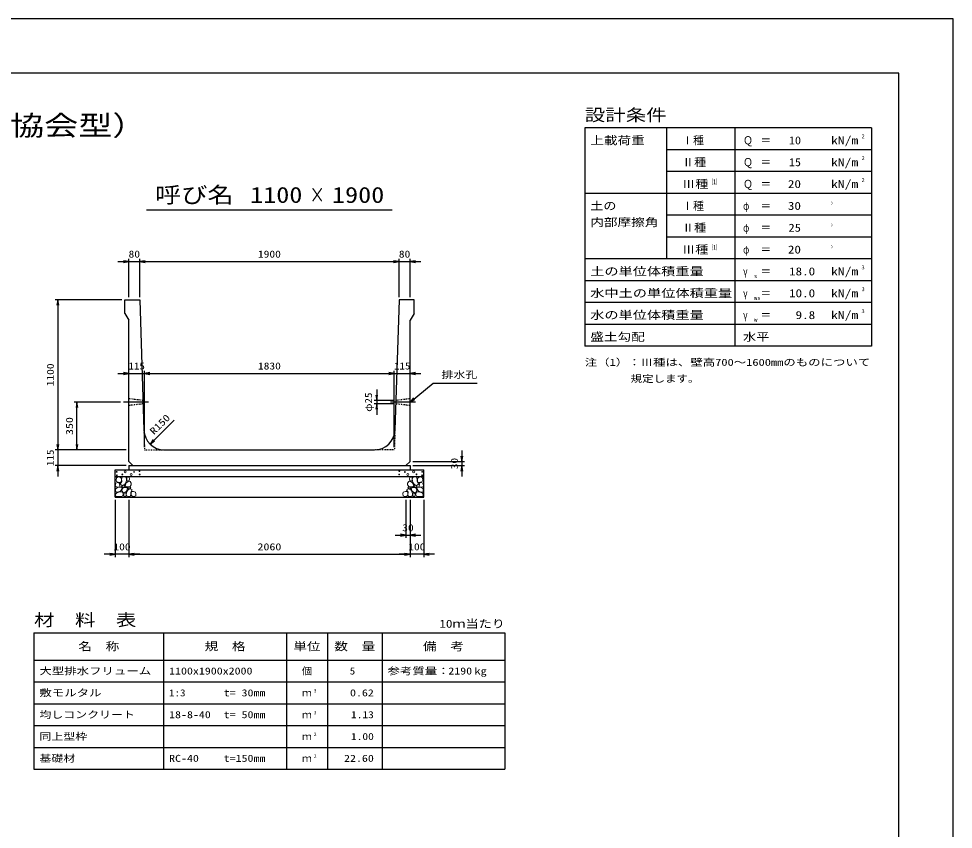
# Model space of a CAD drawing. Units: millimetres at full size. Extents: x 0 to 16820, y 0 to 11880.
# Drawn here: x 9973 to 16820, y 5940 to 11880 of the extents above; entities that cross this region are included whole.
import ezdxf
from ezdxf.enums import TextEntityAlignment as Align

# ---------------------------------------------------------------- set-up
doc = ezdxf.new("R2010")
doc.units = ezdxf.units.MM
doc.linetypes.add('CHAIN', pattern=[18.5, 12, -1.5, 3.5, -1.5])
doc.linetypes.add('DASHED_SPACED', pattern=[12, 6, -6])
for name, color, linetype, lineweight in [('0_2', 7, 'Continuous', 25), ('D-BMK', 2, 'CHAIN', 25), ('D-DCR-HCHn', 4, 'Continuous', 9), ('D-MTR-FRAM', 7, 'Continuous', 25), ('D-MTR-LINE', 7, 'Continuous', 25), ('D-STR-DIM', 7, 'Continuous', 25), ('D-STR-STRn', 1, 'Continuous', 25), ('D-TTL', 2, 'Continuous', 25), ('D-TTL-FRAM', 2, 'Continuous', 25), ('D-TTL-LINE', 7, 'Continuous', 25), ('D-TTL-TXT', 7, 'Continuous', 25)]:
    doc.layers.add(name, color=color, linetype=linetype, lineweight=lineweight)
for name, color, linetype in [('D-DOC', 7, 'Continuous'), ('D-MTR', 7, 'Continuous'), ('D-MTR-TXT', 7, 'Continuous')]:
    doc.layers.add(name, color=color, linetype=linetype)
doc.styles.add('ＭＳ ゴシック', font='')
doc.styles.get('ＭＳ ゴシック').set_extended_font_data('MS Gothic')

# ---------------------------------------------------------------- blocks, each defined once
blk = doc.blocks.new('open_arrow')
at = {"color": 0, "linetype": 'Continuous', "lineweight": -2}
blk.add_lwpolyline([(7.5, 1.25), (0, 0), (7.5, -1.25)], dxfattribs=at)

msp = doc.modelspace()

# ---------------------------------------------------------------- linework, layer by layer
at = {"layer": '0_2'}
msp.add_lwpolyline([(12840, 9070), (13010, 9210), (13050, 9210), (13332.944, 9210)], dxfattribs=at)
at = {"layer": 'D-BMK'}
for p, q in [((10923.864, 9070), (10740, 9070)), ((12880, 9070), (12696.136, 9070))]:
    msp.add_line(p, q, dxfattribs=at)
at = {"layer": 'D-DCR-HCHn'}
for points in [[(10718.399, 8518.696), (10702.796, 8522.163), (10688.928, 8515.228), (10687.194, 8499.626), (10690.661, 8487.491), (10707.997, 8482.29), (10720.132, 8482.29), (10725.333, 8490.958), (10725.333, 8510.028)], [(10732.267, 8520.429), (10727.067, 8504.827), (10728.8, 8487.491), (10716.665, 8468.421), (10732.267, 8459.753), (10749.603, 8468.421), (10760.005, 8482.29), (10763.472, 8504.827), (10760.005, 8516.962), (10749.603, 8522.163)], [(10761.739, 8478.823), (10753.071, 8458.02), (10760.005, 8449.352), (10780.808, 8449.352), (10789.476, 8452.819), (10798.144, 8464.954), (10798.144, 8475.356), (10789.476, 8489.224), (10779.074, 8490.958)], [(10765.206, 8516.962), (10765.206, 8496.159), (10773.874, 8490.958), (10782.542, 8496.159), (10784.275, 8508.294), (10782.542, 8518.696), (10770.407, 8522.163)], [(12858.261, 8478.823), (12866.929, 8458.02), (12859.995, 8449.352), (12839.192, 8449.352), (12830.524, 8452.819), (12821.856, 8464.954), (12821.856, 8475.356), (12830.524, 8489.224), (12840.926, 8490.958)], [(12854.794, 8516.962), (12854.794, 8496.159), (12846.126, 8490.958), (12837.458, 8496.159), (12835.725, 8508.294), (12837.458, 8518.696), (12849.593, 8522.163)], [(12887.733, 8520.429), (12892.933, 8504.827), (12891.2, 8487.491), (12903.335, 8468.421), (12887.733, 8459.753), (12870.397, 8468.421), (12859.995, 8482.29), (12856.528, 8504.827), (12859.995, 8516.962), (12870.397, 8522.163)], [(12901.601, 8518.696), (12917.204, 8522.163), (12931.072, 8515.228), (12932.806, 8499.626), (12929.339, 8487.491), (12912.003, 8482.29), (12899.868, 8482.29), (12894.667, 8490.958), (12894.667, 8510.028)], [(10685.46, 8475.356), (10680.26, 8459.753), (10687.194, 8449.352), (10704.53, 8447.618), (10716.366, 8452.699), (10711.464, 8464.954), (10714.932, 8471.889), (10707.997, 8478.823), (10697.596, 8482.29)], [(10718.366, 8417.757), (10731.208, 8437.019), (10729.603, 8441.834), (10711.946, 8446.65), (10695.894, 8445.045), (10684.658, 8435.414), (10683.052, 8424.177), (10684.658, 8412.941), (10697.499, 8409.731)], [(10735.735, 8459.753), (10727.067, 8452.819), (10730.534, 8447.618), (10742.669, 8447.618), (10747.87, 8449.352), (10751.337, 8456.286), (10746.136, 8461.487)], [(10763.311, 8417.757), (10771.337, 8437.019), (10764.916, 8445.045), (10745.654, 8445.045), (10737.628, 8441.834), (10729.603, 8430.598), (10729.603, 8420.967), (10737.628, 8408.125), (10747.259, 8406.52)], [(10790.599, 8379.232), (10795.415, 8393.679), (10793.81, 8409.731), (10805.046, 8427.388), (10790.599, 8435.414), (10774.548, 8427.388), (10764.916, 8414.546), (10761.706, 8393.679), (10764.916, 8382.443), (10774.548, 8377.627)], [(10787.389, 8435.414), (10795.415, 8441.834), (10792.204, 8446.65), (10780.968, 8446.65), (10776.153, 8445.045), (10772.942, 8438.624), (10777.758, 8433.808)], [(12829.401, 8379.232), (12824.585, 8393.679), (12826.19, 8409.731), (12814.954, 8427.388), (12829.401, 8435.414), (12845.452, 8427.388), (12855.084, 8414.546), (12858.294, 8393.679), (12855.084, 8382.443), (12845.452, 8377.627)], [(12832.611, 8435.414), (12824.585, 8441.834), (12827.796, 8446.65), (12839.032, 8446.65), (12843.847, 8445.045), (12847.058, 8438.624), (12842.242, 8433.808)], [(12856.689, 8417.757), (12848.663, 8437.019), (12855.084, 8445.045), (12874.346, 8445.045), (12882.372, 8441.834), (12890.397, 8430.598), (12890.397, 8420.967), (12882.372, 8408.125), (12872.741, 8406.52)], [(12884.265, 8459.753), (12892.933, 8452.819), (12889.466, 8447.618), (12877.331, 8447.618), (12872.13, 8449.352), (12868.663, 8456.286), (12873.864, 8461.487)], [(12901.634, 8417.757), (12888.792, 8437.019), (12890.397, 8441.834), (12908.054, 8446.65), (12924.106, 8445.045), (12935.342, 8435.414), (12936.948, 8424.177), (12935.342, 8412.941), (12922.501, 8409.731)], [(12934.54, 8475.356), (12939.74, 8459.753), (12932.806, 8449.352), (12915.47, 8447.618), (12903.634, 8452.699), (12908.536, 8464.954), (12905.068, 8471.889), (12912.003, 8478.823), (12922.404, 8482.29)], [(10724.787, 8377.627), (10736.023, 8382.443), (10739.234, 8398.494), (10732.813, 8409.731), (10721.577, 8412.941), (10707.13, 8411.336), (10691.078, 8404.915), (10683.052, 8395.284), (10683.052, 8384.048), (10687.868, 8377.627), (10707.13, 8379.232)], [(10760.101, 8382.443), (10760.101, 8401.705), (10752.075, 8406.52), (10744.049, 8401.705), (10742.444, 8390.469), (10744.049, 8380.837), (10755.285, 8377.627)], [(10803.441, 8380.837), (10817.887, 8377.627), (10830.729, 8384.048), (10832.334, 8398.494), (10829.124, 8409.731), (10813.072, 8414.546), (10801.836, 8414.546), (10797.02, 8406.52), (10797.02, 8388.863)], [(12816.559, 8380.837), (12802.113, 8377.627), (12789.271, 8384.048), (12787.666, 8398.494), (12790.876, 8409.731), (12806.928, 8414.546), (12818.164, 8414.546), (12822.98, 8406.52), (12822.98, 8388.863)], [(12859.899, 8382.443), (12859.899, 8401.705), (12867.925, 8406.52), (12875.951, 8401.705), (12877.556, 8390.469), (12875.951, 8380.837), (12864.715, 8377.627)], [(12895.213, 8377.627), (12883.977, 8382.443), (12880.766, 8398.494), (12887.187, 8409.731), (12898.423, 8412.941), (12912.87, 8411.336), (12928.922, 8404.915), (12936.948, 8395.284), (12936.948, 8384.048), (12932.132, 8377.627), (12912.87, 8379.232)]]:
    msp.add_lwpolyline(points, close=True, dxfattribs=at)
for centre, radius in [((10690.727, 8558.955), 3), ((10753.336, 8558.955), 7.5), ((10817.708, 8558.164), 3), ((10858.131, 8565.006), 3), ((12761.869, 8565.006), 3), ((12802.292, 8558.164), 3), ((12866.664, 8558.955), 7.5), ((12929.273, 8558.955), 3), ((10691.869, 8533.91), 3), ((10732.292, 8540.752), 3), ((10796.664, 8539.961), 7.5), ((10859.273, 8539.961), 3), ((12760.727, 8539.961), 3), ((12823.336, 8539.961), 7.5), ((12887.708, 8540.752), 3), ((12928.131, 8533.91), 3)]:
    msp.add_circle(centre, radius, dxfattribs=at)
at = {"layer": 'D-MTR-FRAM'}
for p, q in [((10085, 7380), (13535, 7380)), ((10085, 7380), (10085, 6380)), ((13535, 7380), (13535, 6380)), ((10085, 6380), (13535, 6380))]:
    msp.add_line(p, q, dxfattribs=at)
at = {"layer": 'D-MTR-LINE'}
for p, q in [((11035, 7380), (11035, 6380)), ((11935, 7380), (11935, 6380)), ((12235, 7380), (12235, 6380)), ((12635, 7380), (12635, 6380)), ((10085, 7180), (13535, 7180)), ((10085, 7020), (13535, 7020)), ((10085, 6860), (13535, 6860)), ((10085, 6700), (13535, 6700)), ((10085, 6540), (13535, 6540))]:
    msp.add_line(p, q, dxfattribs=at)
at = {"layer": 'D-STR-DIM'}
for p, q in [((10700, 10100), (10940, 10100)), ((10780, 9840), (10780, 10120)), ((10860, 9840), (10860, 10120)), ((10860, 9840), (10860, 10120)), ((10860, 10100), (12760, 10100)), ((12680, 10100), (12920, 10100)), ((12760, 9840), (12760, 10120)), ((12760, 9840), (12760, 10120)), ((12840, 9840), (12840, 10120)), ((10730, 9820), (10240, 9820)), ((10260, 9820), (10260, 8720)), ((10700, 9280), (10975, 9280)), ((10895, 8740), (10895, 9300)), ((10895, 8740), (10895, 9300)), ((10895, 9280), (12725, 9280)), ((12645, 9280), (12920, 9280)), ((12725, 8740), (12725, 9300)), ((12725, 8740), (12725, 9300)), ((12596.136, 9162.5), (12596.136, 8977.5)), ((10720, 9070), (10380, 9070)), ((10400, 8720), (10400, 9070)), ((12716.534, 9082.5), (12576.136, 9082.5)), ((12715.739, 9057.5), (12576.136, 9057.5)), ((10935.937, 8762.261), (11112.714, 8939.037)), ((10260, 8800), (10260, 8525)), ((10760, 8720), (10240, 8720)), ((10760, 8720), (10240, 8720)), ((10760, 8720), (10380, 8720)), ((13220, 8715), (13220, 8525)), ((12860, 8635), (13240, 8635)), ((10760, 8605), (10240, 8605)), ((12860, 8605), (13240, 8605)), ((10680, 8355), (10680, 7935)), ((10780, 8355), (10780, 7935)), ((10780, 8355), (10780, 7935)), ((12810, 8355), (12810, 8075)), ((12840, 8355), (12840, 7935)), ((12840, 8355), (12840, 7935)), ((12840, 8355), (12840, 8075)), ((12940, 8355), (12940, 7935)), ((12730, 8095), (12920, 8095)), ((10860, 7955), (10600, 7955)), ((10780, 7955), (12840, 7955)), ((13020, 7955), (12760, 7955))]:
    msp.add_line(p, q, dxfattribs=at)
at = {"layer": 'D-STR-STRn'}
for p, q in [((10750, 9820), (10860, 9820)), ((10750, 9720), (10750, 9820)), ((10860, 9820), (10890.379, 8865.23)), ((12760, 9820), (12729.621, 8865.23)), ((12870, 9820), (12760, 9820)), ((12870, 9720), (12870, 9820)), ((10750, 9720), (10780, 9670)), ((10780, 8635), (10780, 9670)), ((12870, 9720), (12840, 9670)), ((12840, 8635), (12840, 9670)), ((11040.303, 8720), (12579.697, 8720)), ((10780, 8635), (10810, 8605)), ((12840, 8635), (12810, 8605)), ((10680, 8375), (10680, 8575)), ((10680, 8575), (12940, 8575)), ((10780, 8605), (12840, 8605)), ((10780, 8605), (10780, 8575)), ((12840, 8605), (12840, 8575)), ((12940, 8375), (12940, 8575)), ((10680, 8525), (12940, 8525)), ((10680, 8375), (12940, 8375))]:
    msp.add_line(p, q, dxfattribs=at)
at = {"layer": 'D-STR-STRn', "color": 2, "linetype": 'DASHED_SPACED'}
for p, q in [((10883.466, 9082.5), (10780, 9095)), ((10884.261, 9057.5), (10780, 9045)), ((12840, 9045), (12735.739, 9057.5)), ((12840, 9095), (12736.534, 9082.5)), ((10890.379, 8865.23), (10895, 8720)), ((12729.621, 8865.23), (12725, 8720)), ((10895, 8720), (11040.303, 8720)), ((12725, 8720), (12579.697, 8720))]:
    msp.add_line(p, q, dxfattribs=at)
at = {"layer": 'D-STR-STRn'}
for centre, start, end in [((11040.303, 8870), 181.82243, 270), ((12579.697, 8870), 270, 358.17757)]:
    msp.add_arc(centre, 150, start, end, dxfattribs=at)
at = {"layer": 'D-TTL'}
for points in [[(0, 0), (16820, 0), (16820, 11880), (0, 11880)], [(400, 400), (16420, 400), (16420, 11480), (400, 11480)]]:
    msp.add_lwpolyline(points, close=True, dxfattribs=at)
at = {"layer": 'D-TTL-FRAM'}
for p, q in [((16220, 11080), (14120, 11080)), ((14120, 11080), (14120, 9480)), ((16220, 11080), (16220, 9480)), ((16220, 9480), (14120, 9480))]:
    msp.add_line(p, q, dxfattribs=at)
at = {"layer": 'D-TTL-LINE'}
for p, q in [((14720, 11080), (14720, 10120)), ((15220, 11080), (15220, 9480)), ((16220, 10920), (14720, 10920)), ((16220, 10760), (14720, 10760)), ((16220, 10600), (14120, 10600)), ((16220, 10440), (14720, 10440)), ((16220, 10280), (14720, 10280)), ((16220, 10120), (14120, 10120)), ((16220, 9960), (14120, 9960)), ((16220, 9800), (14120, 9800)), ((16220, 9640), (14120, 9640))]:
    msp.add_line(p, q, dxfattribs=at)
at = {"layer": 'D-TTL-TXT'}
msp.add_line((10910, 10480), (12710, 10480), dxfattribs=at)

# ---------------------------------------------------------------- block references
at = {"layer": '0_2', "xscale": 5.33, "yscale": 5.33, "rotation": 39.5}
msp.add_blockref('open_arrow', (12840, 9070), dxfattribs=at)
at = {"layer": 'D-STR-DIM', "xscale": 5.33, "yscale": 5.33}
for p, rotation in [((10780, 10100), 180), ((12760, 10100), 180), ((12760, 10100), 180), ((10260, 9820), 270), ((10780, 9280), 180), ((12725, 9280), 180), ((12725, 9280), 180), ((12596.136, 9082.5), 90), ((10400, 9070), 270), ((12596.136, 9057.5), 270), ((10935.937, 8762.261), 45), ((10260, 8720), 90), ((10260, 8720), 90), ((10400, 8720), 90), ((13220, 8635), 90), ((10260, 8605), 270), ((13220, 8605), 270), ((12810, 8095), 180), ((10680, 7955), 180), ((12840, 7955), 180), ((12840, 7955), 180)]:
    msp.add_blockref('open_arrow', p, dxfattribs=dict(at, rotation=rotation))
for p in [(10860, 10100), (10860, 10100), (12840, 10100), (10895, 9280), (10895, 9280), (12840, 9280), (12840, 8095), (10780, 7955), (10780, 7955), (12940, 7955)]:
    msp.add_blockref('open_arrow', p, dxfattribs=at)

# ---------------------------------------------------------------- texts
at = {"layer": '0_2', "style": 'ＭＳ ゴシック', "width": 1.25}
msp.add_text('排水孔', height=51.32, dxfattribs=at).set_placement((13070, 9230), align=Align.BOTTOM_LEFT)
at = {"layer": 'D-DOC', "style": 'ＭＳ ゴシック'}
for s, width, p in [('注（1）：Ⅲ種は、壁高700～1600mmのものについて', 1.3, (14120, 9320.667)), ('\u3000\u3000\u3000\u3000規定します。', 1.2, (14120, 9200.667))]:
    msp.add_text(s, height=51.32, dxfattribs=dict(at, width=width)).set_placement(p, align=Align.BOTTOM_LEFT)
at = {"layer": 'D-MTR', "style": 'ＭＳ ゴシック', "width": 1.25}
msp.add_text('材\u3000料\u3000表', height=87.98, dxfattribs=at).set_placement((10085, 7404), align=Align.BOTTOM_LEFT)
at = {"layer": 'D-MTR', "style": 'ＭＳ ゴシック', "width": 1.2}
msp.add_text('10ｍ当たり', height=58.65, dxfattribs=at).set_placement((13535, 7399.333), align=Align.BOTTOM_RIGHT)
at = {"layer": 'D-MTR-TXT', "style": 'ＭＳ ゴシック'}
for s, height, width, p in [('名\u3000称', 58.65, 1.25, (10560, 7280)), ('規\u3000格', 58.65, 1.25, (11485, 7280)), ('単位', 58.65, 1.25, (12085, 7280)), ('数\u3000量', 58.65, 1.25, (12435, 7280)), ('備\u3000考', 58.65, 1.25, (13085, 7280)), ('個', 51.32, 1.1, (12085, 7100))]:
    msp.add_text(s, height=height, dxfattribs=dict(at, width=width)).set_placement(p, align=Align.MIDDLE_CENTER)
for s, width, p in [('大型排水フリューム', 1.3, (10125, 7100)), ('1100x1900x2000', 1.25, (11075, 7100)), ('参考質量：    kg', 1.3, (12675, 7100)), ('敷モルタル', 1.3, (10125, 6940)), ('1:3', 1.15, (11075, 6940)), ('t= 30mm', 1.25, (11475, 6940)), ('均しコンクリート', 1.25, (10125, 6780)), ('18-8-40', 1.25, (11075, 6780)), ('t= 50mm', 1.25, (11475, 6780)), ('同上型枠', 1.25, (10125, 6620)), ('基礎材', 1.25, (10125, 6460)), ('RC-40', 1.25, (11075, 6460)), ('t=150mm', 1.25, (11475, 6460))]:
    msp.add_text(s, height=51.32, dxfattribs=dict(at, width=width)).set_placement(p, align=Align.MIDDLE_LEFT)
for s, width, p in [('5', 1.15, (12438.553, 7100)), ('2190', 1.25, (13295, 7100)), ('0.62', 1.25, (12575, 6940)), ('1.13', 1.2, (12575, 6780)), ('1.00', 1.2, (12575, 6620)), ('22.60', 1.25, (12575, 6460))]:
    msp.add_text(s, height=51.32, dxfattribs=dict(at, width=width)).set_placement(p, align=Align.MIDDLE_RIGHT)
for p in [(12085, 6940), (12085, 6780), (12085, 6620), (12085, 6460)]:
    msp.add_text('ｍ', height=51.32, dxfattribs=at).set_placement(p, align=Align.MIDDLE_CENTER)
at = {"layer": 'D-MTR-TXT', "style": 'ＭＳ ゴシック', "width": 1.15}
for s, p in [('3', (12135, 6935.333)), ('3', (12135, 6775.333)), ('2', (12135, 6615.333)), ('2', (12135, 6455.333))]:
    msp.add_text(s, height=25.66, dxfattribs=at).set_placement(p, align=Align.BOTTOM_LEFT)
at = {"layer": 'D-STR-DIM', "style": 'ＭＳ ゴシック'}
for s, width, p in [('80', 1.2, (10820, 10155)), ('1900', 1.2, (11810, 10155)), ('80', 1.2, (12800, 10155)), ('115', 1.15, (10837.5, 9335)), ('1830', 1.2, (11810, 9335)), ('115', 1.15, (12782.5, 9335)), ('30', 1.2, (12825, 8150)), ('100', 1.2, (10730, 8010)), ('2060', 1.25, (11810, 8010)), ('100', 1.2, (12890, 8010))]:
    msp.add_text(s, height=51.32, dxfattribs=dict(at, width=width)).set_placement(p, align=Align.MIDDLE_CENTER)
for s, width, p in [('1100', 1.2, (10205, 9270)), ('φ25', 1.15, (12535.451, 9070)), ('350', 1.25, (10345, 8895)), ('115', 1.15, (10205, 8662.5)), ('30', 1.2, (13165, 8620))]:
    msp.add_text(s, height=51.32, rotation=90, dxfattribs=dict(at, width=width)).set_placement(p, align=Align.MIDDLE_CENTER)
at = {"layer": 'D-STR-DIM', "style": 'ＭＳ ゴシック', "width": 1.25}
msp.add_text('R150', height=51.32, rotation=45, dxfattribs=at).set_placement((10974.877, 8816.285), align=Align.BOTTOM_LEFT)
at = {"layer": 'D-TTL-TXT', "style": 'ＭＳ ゴシック'}
for s, height, width, p in [('設計条件', 87.98, 1.25, (14120, 11104)), ('上載荷重', 58.65, 1.25, (14160, 10941.333)), ('2', 29.33, 1.15, (16148, 10994.667)), ('Ｑ', 58.65, 0.9, (15280, 10941.333)), ('＝', 58.65, 0.95, (15408, 10941.333)), ('kN/m', 58.65, 1.25, (15924, 10941.333)), ('Ⅱ種', 58.65, 1.1, (14833.333, 10781.333)), ('Ｑ', 58.65, 0.9, (15280, 10781.333)), ('＝', 58.65, 0.95, (15408, 10781.333)), ('kN/m', 58.65, 1.25, (15924, 10781.333)), ('2', 29.33, 1.15, (16148, 10834.667)), ('Ⅲ種', 58.65, 1.2, (14833.333, 10621.333)), ('（1）', 36.66, 0.6, (15031.179, 10655.282)), ('Ｑ', 58.65, 0.9, (15280, 10621.333)), ('＝', 58.65, 0.95, (15408, 10621.333)), ('kN/m', 58.65, 1.25, (15924, 10621.333)), ('2', 29.33, 1.15, (16148, 10674.667)), ('土の', 58.65, 1.2, (14160, 10461.333)), ('φ', 58.65, 0.75, (15280, 10461.333)), ('＝', 58.65, 0.95, (15408, 10461.333)), ('°', 58.65, 0.3, (15924, 10461.333)), ('内部摩擦角', 58.65, 1.25, (14160, 10341.333)), ('Ⅱ種', 58.65, 1.1, (14833.333, 10301.333)), ('φ', 58.65, 0.75, (15280, 10301.333)), ('＝', 58.65, 0.95, (15408, 10301.333)), ('°', 58.65, 0.3, (15924, 10301.333)), ('Ⅲ種', 58.65, 1.2, (14833.333, 10141.333)), ('（1）', 36.66, 0.6, (15031.179, 10175.282)), ('φ', 58.65, 0.75, (15280, 10141.333)), ('°', 58.65, 0.3, (15924, 10141.333)), ('＝', 58.65, 0.95, (15408, 10141.333)), ('土の単位体積重量', 58.65, 1.3, (14160, 9981.333)), ('3', 29.33, 1.15, (16148, 10034.667)), ('γ', 58.65, 0.75, (15280, 9981.333)), ('s', 29.33, 1.15, (15360, 9970.667)), ('＝', 58.65, 0.95, (15408, 9981.333)), ('kN/m', 58.65, 1.25, (15924, 9981.333)), ('水中土の単位体積重量', 58.65, 1.3, (14160, 9821.333)), ('γ', 58.65, 0.75, (15280, 9821.333)), ('＝', 58.65, 0.95, (15408, 9821.333)), ('kN/m', 58.65, 1.25, (15924, 9821.333)), ('3', 29.33, 1.15, (16148, 9874.667)), ('ws', 29.33, 1.2, (15360, 9810.667)), ('水の単位体積重量', 58.65, 1.3, (14160, 9661.333)), ('γ', 58.65, 0.75, (15280, 9661.333)), ('kN/m', 58.65, 1.25, (15924, 9661.333)), ('3', 29.33, 1.15, (16148, 9714.667)), ('w', 29.33, 1.25, (15360, 9650.667)), ('＝', 58.65, 0.95, (15408, 9661.333)), ('盛土勾配', 58.65, 1.25, (14160, 9501.333)), ('水平', 58.65, 1.2, (15280, 9501.333))]:
    msp.add_text(s, height=height, dxfattribs=dict(at, width=width)).set_placement(p, align=Align.BOTTOM_LEFT)
for s, height, width, p in [('大型排水フリューム（農業土木事業協会型）', 146.6, 1.25, (8410, 10980)), ('呼び名', 117.3, 1.2, (11260, 10495)), ('1100', 117.3, 1.2, (11860, 10495)), ('×', 117.3, 0.7, (12160, 10495)), ('1900', 117.3, 1.2, (12460, 10495))]:
    msp.add_text(s, height=height, dxfattribs=dict(at, width=width)).set_placement(p, align=Align.BOTTOM_CENTER)
for p in [(14833.333, 10941.333), (14833.333, 10461.333)]:
    msp.add_text('Ⅰ種', height=58.65, dxfattribs=at).set_placement(p, align=Align.BOTTOM_LEFT)
for s, width, p in [('10', 1.1, (15704, 10941.333)), ('15', 1.1, (15704, 10781.333)), ('20', 1.2, (15704, 10621.333)), ('30', 1.2, (15704, 10461.333)), ('25', 1.15, (15704, 10301.333)), ('20', 1.2, (15704, 10141.333)), ('18.0', 1.2, (15808, 9981.333)), ('10.0', 1.2, (15808, 9821.333)), ('9.8', 1.2, (15808, 9661.333))]:
    msp.add_text(s, height=58.65, dxfattribs=dict(at, width=width)).set_placement(p, align=Align.BOTTOM_RIGHT)

doc.saveas('drawing.dxf')
